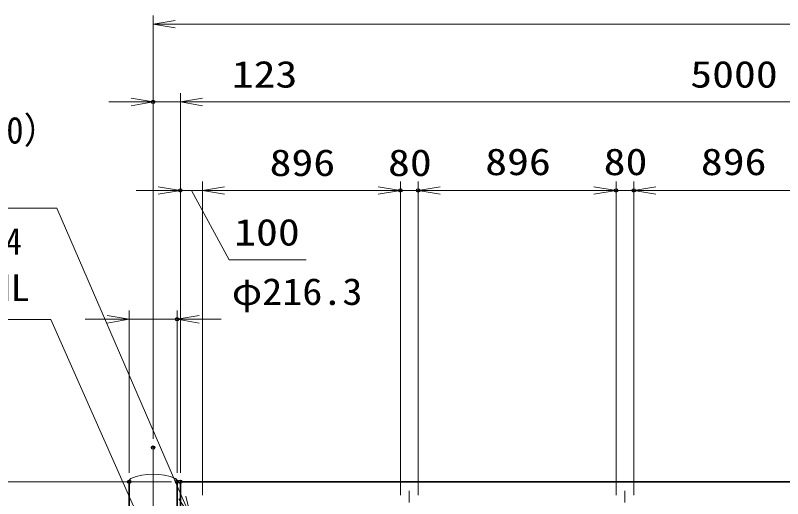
# Model space of a CAD drawing. Units: millimetres at full size. Extents: x -11880 to 11880, y -8400 to 8400.
# Drawn here: x -889 to 2584, y 470 to 2657 of the extents above; entities that cross this region are included whole.
import ezdxf
from ezdxf.enums import TextEntityAlignment as Align

# ---------------------------------------------------------------- set-up
doc = ezdxf.new("R2010")
doc.units = ezdxf.units.MM
doc.header["$LTSCALE"] = 30
doc.header["$PDMODE"] = 32
doc.header["$PDSIZE"] = 15
doc.linetypes.add('USER1', pattern=[18, 12, -1.5, 3, -1.5])
for name, color, linetype, lineweight in [('0-1_外形線', 7, 'Continuous', 35), ('0-2_軸線', 200, 'USER1', 15), ('0-4_寸法線', 4, 'Continuous', 18), ('0-5_0', 7, 'Continuous', 18)]:
    doc.layers.add(name, color=color, linetype=linetype, lineweight=lineweight)
doc.layers.add('0-6_Defpoints', color=7, linetype='Continuous')
doc.styles.add('ＭＳ ゴシック', font='')
doc.styles.get('ＭＳ ゴシック').set_extended_font_data('MS Gothic')

# ---------------------------------------------------------------- blocks, each defined once
blk = doc.blocks.new('_Open')
at = {"layer": '0-5_0', "color": 4}
blk.add_line((-30, 5), (0, 0), dxfattribs=at)
blk.add_lwpolyline([(-30, -5), (0, 0), (-30, 0)], dxfattribs=at)
blk = doc.blocks.new('S304')
at = {"layer": '0-4_寸法線'}
for points in [[(19668186.5, 81909769), (19719762.5, 81909769), (19736802, 81870516.2), (19737996.6, 81867764.3)], [(19736343.4, 81870317.1), (19737996.6, 81867764.3), (19737260.7, 81870715.3)]]:
    blk.add_lwpolyline(points, dxfattribs=at)
at = {"layer": '0-4_寸法線', "color": 254, "style": 'ＭＳ ゴシック'}
for s, width, p in [('両取手 SUS304（＃400）', 0.95, (19668186.5, 81917469.6)), ('φ25-300L', 1.1, (19667581.7, 81911169.6))]:
    blk.add_text(s, height=3637, dxfattribs=dict(at, width=width)).set_placement(p, align=Align.BOTTOM_LEFT)
blk = doc.blocks.new('S306')
at = {"layer": '0-4_寸法線'}
for points in [[(19681561.9, 81894680.5), (19718939.5, 81894680.5), (19730354.3, 81868949.3), (19731570.8, 81866207)], [(19729897.3, 81868746.5), (19731570.8, 81866207), (19730811.4, 81869152.1)]]:
    blk.add_lwpolyline(points, dxfattribs=at)
at = {"layer": '0-4_寸法線', "color": 254, "style": 'ＭＳ ゴシック'}
for s, width, p in [('戸当り柱 SUS304', 0.9, (19681561.9, 81902381.1)), ('φ216.3×4t HL', 1.05, (19680957.1, 81896081.1))]:
    blk.add_text(s, height=3637, dxfattribs=dict(at, width=width)).set_placement(p, align=Align.BOTTOM_LEFT)

msp = doc.modelspace()

# ---------------------------------------------------------------- linework, layer by layer
at = {"layer": '0-1_外形線'}
for p, q in [((-373.11, -634.37), (-373.11, 546.63)), ((-156.81, 546.63), (-156.81, -18.87)), ((4858.04, 546.63), (-141.96, 546.63)), ((-141.96, -20.87), (-141.96, 546.63))]:
    msp.add_line(p, q, dxfattribs=at)
for centre, start, end in [((-353.11, 546.63), 131.40962, 180), ((-176.81, 546.63), 0, 48.59038)]:
    msp.add_arc(centre, 20, start, end, dxfattribs=at)
at = {"layer": '0-2_軸線'}
for p, q in [((-264.96, 701.2), (-264.96, -772.95)), ((894.04, -492.37), (894.04, 505.63)), ((1870.04, -492.37), (1870.04, 505.63))]:
    msp.add_line(p, q, dxfattribs=at)
at = {"layer": '0-4_寸法線'}
for p, q in [((-264.96, 741.2), (-264.96, 2657.2)), ((-264.96, 2617.2), (4988.04, 2617.2)), ((-264.96, 741.2), (-264.96, 2305.19)), ((-141.96, 586.63), (-141.96, 2305.19)), ((-141.96, 586.63), (-141.96, 2305.19)), ((-364.96, 2265.19), (-464.96, 2265.19)), ((-141.96, 2265.19), (-264.96, 2265.19)), ((-141.96, 2265.19), (4858.04, 2265.19)), ((-41.96, 2265.19), (58.04, 2265.19)), ((-141.96, 586.63), (-141.96, 1905.19)), ((-41.96, 486.63), (-41.96, 1905.19)), ((-41.96, 486.63), (-41.96, 1905.19)), ((854.04, 486.63), (854.04, 1905.19)), ((854.04, 486.63), (854.04, 1905.19)), ((934.04, 486.63), (934.04, 1905.19)), ((934.04, 486.63), (934.04, 1905.19)), ((1830.04, 486.63), (1830.04, 1905.19)), ((1830.04, 486.63), (1830.04, 1905.19)), ((1910.04, 486.63), (1910.04, 1905.19)), ((1910.04, 486.63), (1910.04, 1905.19)), ((-241.96, 1865.19), (-341.96, 1865.19)), ((-41.96, 1865.19), (-141.96, 1865.19)), ((-41.96, 1865.19), (854.04, 1865.19)), ((58.04, 1865.19), (158.04, 1865.19)), ((754.04, 1865.19), (654.04, 1865.19)), ((854.04, 1865.19), (934.04, 1865.19)), ((1830.04, 1865.19), (934.04, 1865.19)), ((1034.04, 1865.19), (1134.04, 1865.19)), ((1730.04, 1865.19), (1630.04, 1865.19)), ((1910.04, 1865.19), (1830.04, 1865.19)), ((2806.04, 1865.19), (1910.04, 1865.19)), ((2010.04, 1865.19), (2110.04, 1865.19)), ((-373.11, 586.63), (-373.11, 1321.81)), ((-156.81, 586.63), (-156.81, 1321.81)), ((-473.11, 1281.81), (-573.11, 1281.81)), ((-373.11, 1281.81), (-156.81, 1281.81)), ((-56.81, 1281.81), (43.19, 1281.81)), ((-181.96, 546.63), (-2184.55, 546.63)), ((-181.96, 546.63), (-1877.35, 546.63))]:
    msp.add_line(p, q, dxfattribs=at)
msp.add_lwpolyline([(-91.96, 1865.19), (78.53, 1550.47), (427.33, 1550.47)], dxfattribs=at)
at = {"layer": '0-5_0'}
msp.add_arc((-264.96, 314.68), 266.94, 67.67999, 112.32001, dxfattribs=at)
at = {"layer": '0-6_Defpoints'}
for p in [(-264.96, 2265.19), (-141.96, 1865.19), (854.04, 1865.19), (934.04, 1865.19), (1830.04, 1865.19), (1910.04, 1865.19), (-156.81, 1281.81), (-264.96, 701.2), (-373.11, 546.63), (-156.81, 546.63), (-141.96, 546.63), (-141.96, 546.63)]:
    msp.add_point(p, dxfattribs=at)

# ---------------------------------------------------------------- block references
at = {"layer": '0-4_寸法線', "xscale": 3.333333, "yscale": 3.333333, "rotation": 180}
for p in [(-264.96, 2617.2), (-141.96, 2265.19), (-141.96, 2265.19), (-41.96, 1865.19), (-41.96, 1865.19), (934.04, 1865.19), (934.04, 1865.19), (1910.04, 1865.19), (1910.04, 1865.19), (-156.81, 1281.81)]:
    msp.add_blockref('_Open', p, dxfattribs=at)
at = {"layer": '0-4_寸法線'}
for name, p, xscale, yscale in [('_Open', (-264.96, 2265.19), 3.333333, 3.333333), ('S304', (-658026.43, -2728541.35), 0.03333333, 0.03333333), ('_Open', (-141.96, 1865.19), 3.333333, 3.333333), ('_Open', (854.04, 1865.19), 3.333333, 3.333333), ('_Open', (854.04, 1865.19), 3.333333, 3.333333), ('_Open', (1830.04, 1865.19), 3.333333, 3.333333), ('_Open', (1830.04, 1865.19), 3.333333, 3.333333), ('S306', (-658026.43, -2728541.35), 0.03333333, 0.03333333), ('_Open', (-373.11, 1281.81), 3.333333, 3.333333)]:
    msp.add_blockref(name, p, dxfattribs=dict(at, xscale=xscale, yscale=yscale))

# ---------------------------------------------------------------- texts
at = {"layer": '0-4_寸法線', "color": 254, "style": 'ＭＳ ゴシック'}
for s, width, p in [('123', 1.2, (90.95, 2293.87)), ('5000', 1.2, (2166.04, 2293.87)), ('896', 1.2, (262.04, 1893.87)), ('80', 1.2, (798.04, 1893.87)), ('896', 1.2, (1238.04, 1897.87)), ('80', 1.2, (1774.04, 1897.87)), ('896', 1.2, (2214.04, 1897.87)), ('100', 1.2, (101.73, 1579.16)), ('φ216.3', 1.1, (90.9, 1310.49))]:
    msp.add_text(s, height=121.2, dxfattribs=dict(at, width=width)).set_placement(p, align=Align.BOTTOM_LEFT)

doc.saveas('drawing.dxf')
